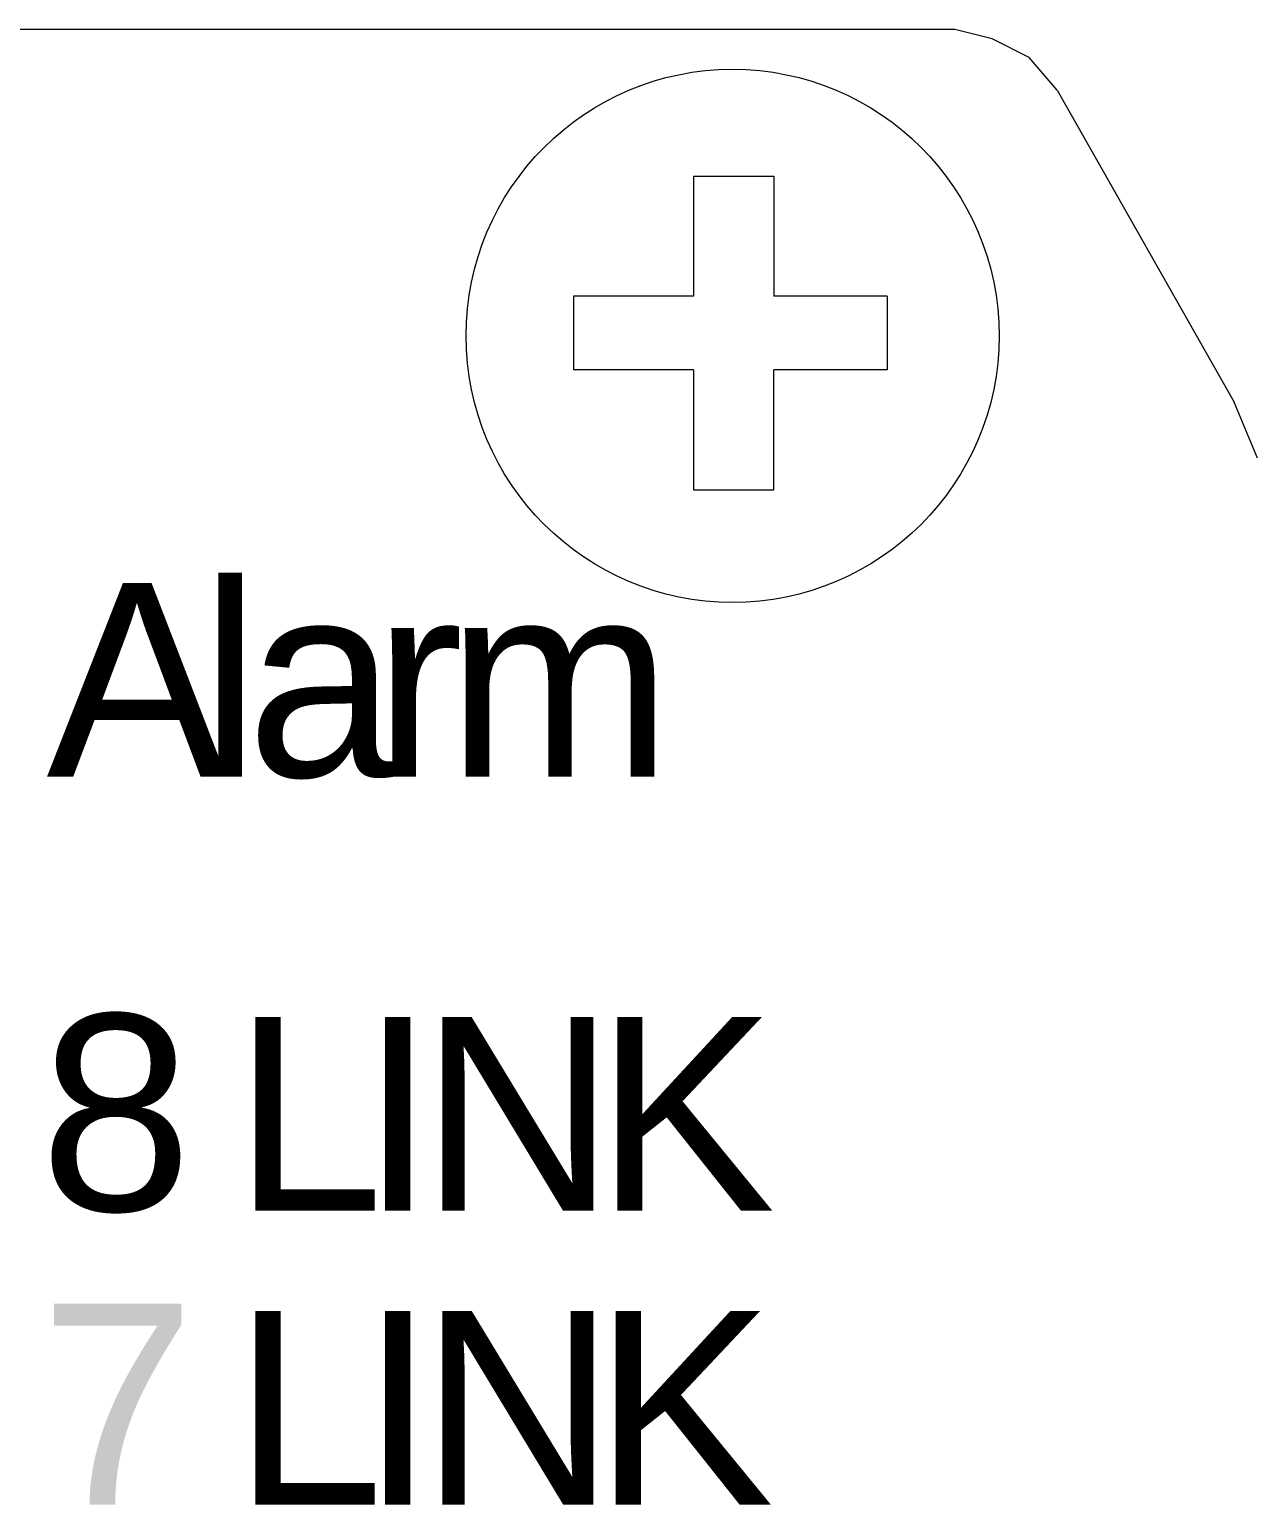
# Model space of a CAD drawing. Header units: millimetres. Extents: x 1359 to 3577, y 1336 to 3557.
# Drawn here: x 3151.13 to 3166.69, y 3290.25 to 3308.93 of the extents above; entities that cross this region are included whole.
import ezdxf

# ---------------------------------------------------------------- set-up
doc = ezdxf.new("R2010")
doc.units = ezdxf.units.MM
doc.layers.add('000-PI-Oprema', color=30, linetype='Continuous', lineweight=5)
doc.styles.add('Arial$001H0', font='arial.ttf')

msp = doc.modelspace()

# ---------------------------------------------------------------- linework, layer by layer
at = {"layer": '000-PI-Oprema', "color": 0, "linetype": 'ByBlock', "lineweight": 0}
for p, q in [((3162.856, 3308.928), (3115.818, 3308.928)), ((3162.856, 3308.928), (3115.818, 3308.928)), ((3162.856, 3308.928), (3115.818, 3308.928)), ((3163.329, 3308.809), (3162.856, 3308.929)), ((3163.329, 3308.809), (3162.856, 3308.928)), ((3163.329, 3308.809), (3162.856, 3308.928)), ((3163.801, 3308.575), (3163.329, 3308.809)), ((3163.801, 3308.575), (3163.329, 3308.809)), ((3163.801, 3308.575), (3163.329, 3308.809)), ((3164.155, 3308.162), (3163.801, 3308.574)), ((3164.155, 3308.161), (3163.801, 3308.574)), ((3164.155, 3308.161), (3163.801, 3308.574)), ((3164.155, 3308.162), (3166.399, 3304.206)), ((3164.155, 3308.161), (3166.399, 3304.206)), ((3164.155, 3308.161), (3166.399, 3304.206)), ((3159.548, 3307.072), (3160.563, 3307.072)), ((3159.548, 3307.072), (3160.563, 3307.072)), ((3159.548, 3307.071), (3159.548, 3305.55)), ((3159.548, 3307.071), (3159.548, 3305.549)), ((3160.563, 3307.071), (3160.563, 3305.55)), ((3160.563, 3307.071), (3160.563, 3305.549)), ((3159.548, 3305.55), (3158.027, 3305.55)), ((3158.027, 3305.55), (3158.027, 3304.619)), ((3159.548, 3305.549), (3158.027, 3305.549)), ((3158.027, 3305.549), (3158.027, 3304.619)), ((3162, 3305.55), (3160.563, 3305.55)), ((3162, 3305.549), (3160.563, 3305.549)), ((3162, 3305.549), (3162, 3304.619)), ((3162, 3305.549), (3162, 3304.619)), ((3159.548, 3304.619), (3158.027, 3304.619)), ((3159.548, 3304.619), (3158.027, 3304.619)), ((3159.548, 3304.619), (3159.548, 3303.098)), ((3159.548, 3304.619), (3159.548, 3303.097)), ((3162, 3304.619), (3160.563, 3304.619)), ((3162, 3304.619), (3160.563, 3304.619)), ((3166.693, 3303.499), (3166.398, 3304.206)), ((3166.693, 3303.499), (3166.398, 3304.206)), ((3166.693, 3303.499), (3166.398, 3304.206))]:
    msp.add_line(p, q, dxfattribs=at)
msp.add_lwpolyline([(3159.548, 3303.097), (3160.563, 3303.097), (3160.563, 3304.619)], dxfattribs=at)
msp.add_lwpolyline([(3159.548, 3303.097), (3160.563, 3303.097), (3160.563, 3304.619)], dxfattribs=at)
at = {"layer": '000-PI-Oprema', "color": 0, "linetype": 'ByBlock', "lineweight": 0, "ltscale": 0.25}
msp.add_circle((3160.042, 3305.048), 3.377, dxfattribs=at)
msp.add_circle((3160.042, 3305.048), 3.377, dxfattribs=at)

# ---------------------------------------------------------------- texts
at = {"layer": '000-PI-Oprema', "color": 0, "linetype": 'ByBlock', "lineweight": 0, "style": 'Arial$001H0'}
for s, height, p in [('A', 2.453, (3151.349, 3299.464)), ('A', 2.453, (3151.349, 3299.463)), ('l', 2.453, (3153.294, 3299.464)), ('l', 2.453, (3153.294, 3299.463)), ('a', 2.453, (3153.885, 3299.464)), ('a', 2.453, (3153.885, 3299.463)), ('r', 2.453, (3155.492, 3299.464)), ('r', 2.453, (3155.492, 3299.463)), ('m', 2.453, (3156.421, 3299.464)), ('m', 2.453, (3156.421, 3299.463)), ('8', 2.489, (3151.262, 3293.966)), ('8', 2.489, (3151.262, 3293.965)), ('L', 2.453, (3153.715, 3293.966)), ('L', 2.453, (3153.715, 3293.965)), ('I', 2.453, (3155.322, 3293.966)), ('I', 2.453, (3155.322, 3293.965)), ('N', 2.453, (3156.084, 3293.966)), ('N', 2.453, (3156.084, 3293.965)), ('K', 2.453, (3158.299, 3293.966)), ('K', 2.453, (3158.299, 3293.965)), ('7', 2.542, (3151.262, 3290.245)), ('7', 2.542, (3151.262, 3290.245)), ('L', 2.453, (3153.715, 3290.245)), ('L', 2.453, (3153.715, 3290.245)), ('I', 2.453, (3155.322, 3290.245)), ('I', 2.453, (3155.322, 3290.245)), ('N', 2.453, (3156.084, 3290.245)), ('N', 2.453, (3156.084, 3290.245)), ('K', 2.453, (3158.279, 3290.245)), ('K', 2.453, (3158.279, 3290.245))]:
    msp.add_text(s, height=height, dxfattribs=at).set_placement(p)

doc.saveas('drawing.dxf')
